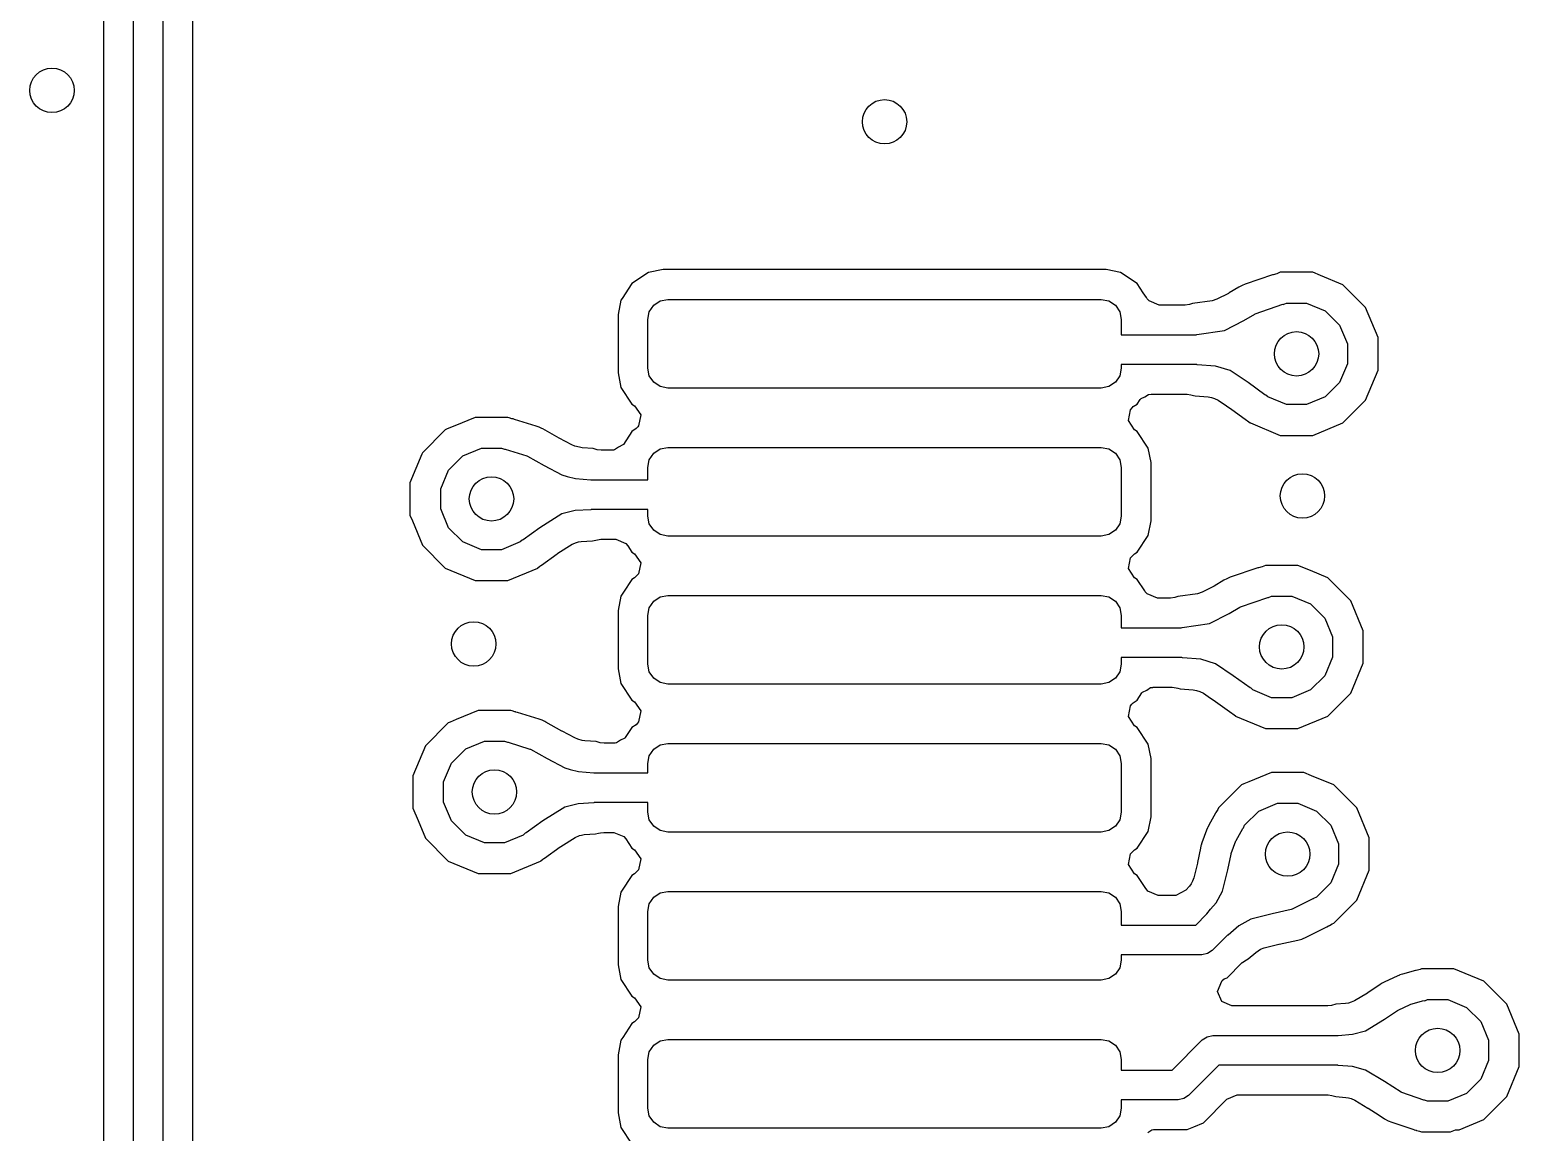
# Model space of a CAD drawing. Extents: x 114.9 to 199.6, y -137.1 to -76.7.
# Drawn here: x 178.41 to 183.44, y -116.84 to -113.12 of the extents above; entities that cross this region are included whole.
import ezdxf

# ---------------------------------------------------------------- set-up
doc = ezdxf.new("R2010")
doc.units = 0
doc.layers.add('BLACK', color=7, linetype='CONTINUOUS')

msp = doc.modelspace()

# ---------------------------------------------------------------- linework, layer by layer
at = {"layer": 'BLACK', "linetype": 'CONTINUOUS'}
for p, q in [((178.6595, -110.410062), (178.6595, -122.491458)), ((178.76, -122.46152), (178.76, -110.44)), ((178.86, -110.46071), (178.86, -122.44081)), ((178.9605, -114.645198), (178.9605, -110.522636)), ((180.549569, -113.9255), (180.500364, -113.935287)), ((182.046435, -113.9255), (180.549569, -113.9255)), ((182.095632, -113.935285), (182.046435, -113.9255)), ((180.444568, -113.972568), (180.410922, -114.022925)), ((180.500364, -113.935287), (180.444568, -113.972568)), ((182.151431, -113.972568), (182.095632, -113.935285)), ((182.172248, -114.003723), (182.151431, -113.972568)), ((182.504187, -113.979935), (182.494799, -113.984873)), ((182.504202, -113.979927), (182.504187, -113.979935)), ((182.506325, -113.978944), (182.504202, -113.979927)), ((182.50634, -113.978937), (182.506325, -113.978944)), ((182.516251, -113.974943), (182.50634, -113.978937)), ((182.516279, -113.974933), (182.516251, -113.974943)), ((182.608828, -113.942987), (182.516279, -113.974933)), ((182.611347, -113.942643), (182.608828, -113.942987)), ((182.623448, -113.939367), (182.611347, -113.942643)), ((182.6352, -113.9345), (182.623448, -113.939367)), ((182.7448, -113.9345), (182.6352, -113.9345)), ((182.744801, -113.9345), (182.7448, -113.9345)), ((182.770765, -113.945255), (182.744801, -113.9345)), ((182.846058, -113.976443), (182.770765, -113.945255)), ((182.846059, -113.976444), (182.846058, -113.976443)), ((182.846061, -113.976445), (182.846059, -113.976444)), ((182.923555, -114.053939), (182.846061, -113.976445)), ((180.407287, -114.028365), (180.3975, -114.077567)), ((180.410922, -114.022925), (180.407287, -114.028365)), ((180.51797, -114.04597), (180.54009, -114.03119)), ((180.54009, -114.03119), (180.566182, -114.026)), ((180.566182, -114.026), (182.029818, -114.026)), ((182.029818, -114.026), (182.05591, -114.03119)), ((182.05591, -114.03119), (182.07803, -114.04597)), ((182.182944, -114.019732), (182.172248, -114.003723)), ((182.185611, -114.023723), (182.182944, -114.019732)), ((182.191705, -114.031148), (182.185611, -114.023723)), ((182.226353, -114.0455), (182.191705, -114.031148)), ((182.405405, -114.030609), (182.338552, -114.040121)), ((182.421044, -114.025605), (182.405405, -114.030609)), ((182.459588, -114.005634), (182.421044, -114.025605)), ((182.462014, -114.004288), (182.459588, -114.005634)), ((182.494756, -113.984897), (182.462014, -114.004288)), ((182.494799, -113.984873), (182.494756, -113.984897)), ((180.3975, -114.077567), (180.3975, -114.077569)), ((180.3975, -114.077569), (180.3975, -114.07757)), ((180.3975, -114.07757), (180.3975, -114.27443)), ((180.498, -114.094182), (180.50319, -114.06809)), ((180.50319, -114.06809), (180.51797, -114.04597)), ((182.07803, -114.04597), (182.09281, -114.06809)), ((182.09281, -114.06809), (182.098, -114.094182)), ((182.313846, -114.0455), (182.226353, -114.0455)), ((182.328438, -114.043277), (182.313846, -114.0455)), ((182.338552, -114.040121), (182.328438, -114.043277)), ((182.511999, -114.0973), (182.548542, -114.075658)), ((182.548542, -114.075658), (182.550679, -114.074668)), ((182.550679, -114.074668), (182.643253, -114.042714)), ((182.643253, -114.042714), (182.645087, -114.042824)), ((182.645087, -114.042824), (182.655859, -114.038363)), ((182.655859, -114.038363), (182.724141, -114.038363)), ((182.724141, -114.038363), (182.787225, -114.064493)), ((182.787225, -114.064493), (182.835507, -114.112775)), ((182.923555, -114.05394), (182.923555, -114.053939)), ((182.923557, -114.053942), (182.923555, -114.05394)), ((182.9655, -114.1552), (182.923557, -114.053942)), ((180.498, -114.257818), (180.498, -114.094182)), ((182.098, -114.094182), (182.098, -114.146)), ((182.353412, -114.14457), (182.446267, -114.131359)), ((182.446267, -114.131359), (182.511999, -114.0973)), ((182.835507, -114.112775), (182.861637, -114.175859)), ((182.098, -114.146), (182.35055, -114.146)), ((182.35055, -114.146), (182.353412, -114.14457)), ((182.861637, -114.175859), (182.861637, -114.244141)), ((182.9655, -114.2648), (182.9655, -114.1552)), ((180.3975, -114.27443), (180.407287, -114.323635)), ((180.50319, -114.28391), (180.498, -114.257818)), ((180.51797, -114.30603), (180.50319, -114.28391)), ((182.09281, -114.28391), (182.07803, -114.30603)), ((182.098, -114.257818), (182.09281, -114.28391)), ((182.352735, -114.246), (182.098, -114.246)), ((182.098, -114.246), (182.098, -114.257818)), ((182.354253, -114.246756), (182.352735, -114.246)), ((182.416637, -114.251086), (182.354253, -114.246756)), ((182.466022, -114.266697), (182.416637, -114.251086)), ((182.526232, -114.307276), (182.466022, -114.266697)), ((182.861637, -114.244141), (182.835507, -114.307225)), ((182.923557, -114.366058), (182.9655, -114.2648)), ((180.407287, -114.323635), (180.444568, -114.379431)), ((180.54009, -114.32081), (180.51797, -114.30603)), ((180.566182, -114.326), (180.54009, -114.32081)), ((182.029818, -114.326), (180.566182, -114.326)), ((182.05591, -114.32081), (182.029818, -114.326)), ((182.07803, -114.30603), (182.05591, -114.32081)), ((182.58298, -114.348407), (182.526232, -114.307276)), ((182.835507, -114.307225), (182.787225, -114.355507)), ((180.444568, -114.379431), (180.453289, -114.385258)), ((182.138418, -114.388125), (182.151431, -114.379431)), ((182.151431, -114.379431), (182.161382, -114.364537)), ((182.161382, -114.364537), (182.164516, -114.361319)), ((182.164516, -114.361319), (182.177931, -114.35555)), ((182.177931, -114.35555), (182.190066, -114.347442)), ((182.190066, -114.347442), (182.198785, -114.346582)), ((182.198785, -114.346582), (182.198969, -114.346504)), ((182.198969, -114.346504), (182.199091, -114.346552)), ((182.199091, -114.346552), (182.199626, -114.3465)), ((182.199626, -114.3465), (182.320176, -114.3465)), ((182.320176, -114.3465), (182.333041, -114.348219)), ((182.333041, -114.348219), (182.341833, -114.350611)), ((182.341833, -114.350611), (182.346948, -114.352003)), ((182.346948, -114.352003), (182.390997, -114.355059)), ((182.390997, -114.355059), (182.402362, -114.357219)), ((182.402362, -114.357219), (182.412949, -114.360565)), ((182.412949, -114.360565), (182.425563, -114.366653)), ((182.425563, -114.366653), (182.453085, -114.385202)), ((182.5833, -114.348631), (182.58298, -114.348407)), ((182.586564, -114.349296), (182.5833, -114.348631)), ((182.592775, -114.355507), (182.586564, -114.349296)), ((182.655859, -114.381637), (182.592775, -114.355507)), ((182.724141, -114.381637), (182.655859, -114.381637)), ((182.787225, -114.355507), (182.724141, -114.381637)), ((182.846061, -114.443555), (182.923555, -114.366061)), ((182.923555, -114.36606), (182.923557, -114.366058)), ((182.923555, -114.366061), (182.923555, -114.36606)), ((179.915198, -114.4245), (179.845857, -114.453223)), ((179.9152, -114.4245), (179.915198, -114.4245)), ((180.0248, -114.4245), (179.9152, -114.4245)), ((180.024801, -114.4245), (180.0248, -114.4245)), ((180.029525, -114.426457), (180.024801, -114.4245)), ((180.038961, -114.429036), (180.029525, -114.426457)), ((180.038957, -114.429054), (180.038961, -114.429036)), ((180.040096, -114.429346), (180.038957, -114.429054)), ((180.041386, -114.429699), (180.040096, -114.429346)), ((180.041572, -114.429725), (180.041386, -114.429699)), ((180.042703, -114.430015), (180.041572, -114.429725)), ((180.047868, -114.431481), (180.042703, -114.430015)), ((180.120941, -114.454235), (180.047868, -114.431481)), ((180.453289, -114.385258), (180.474125, -114.416441)), ((180.474125, -114.416441), (180.466808, -114.453223)), ((182.121875, -114.435561), (182.12919, -114.398778)), ((182.12919, -114.398778), (182.134823, -114.391819)), ((182.134823, -114.391819), (182.138418, -114.388125)), ((182.453085, -114.385202), (182.465079, -114.393285)), ((182.465079, -114.393285), (182.466443, -114.394238)), ((182.466443, -114.394238), (182.521066, -114.433829)), ((182.521066, -114.433829), (182.52248, -114.434836)), ((182.52248, -114.434836), (182.522528, -114.43487)), ((182.522528, -114.43487), (182.522537, -114.434876)), ((182.522537, -114.434876), (182.524861, -114.436503)), ((179.81394, -114.466444), (179.736444, -114.54394)), ((179.820304, -114.463808), (179.81394, -114.466444)), ((179.845857, -114.453223), (179.820304, -114.463808)), ((180.12095, -114.454238), (180.120941, -114.454235)), ((180.131199, -114.458023), (180.12095, -114.454238)), ((180.131229, -114.458035), (180.131199, -114.458023)), ((180.133418, -114.458975), (180.131229, -114.458035)), ((180.133421, -114.458977), (180.133418, -114.458975)), ((180.13343, -114.458981), (180.133421, -114.458977)), ((180.140608, -114.462514), (180.13343, -114.458981)), ((180.143217, -114.463798), (180.140608, -114.462514)), ((180.143245, -114.463812), (180.143217, -114.463798)), ((180.198098, -114.494441), (180.143245, -114.463812)), ((180.444569, -114.472569), (180.415721, -114.515741)), ((180.459313, -114.462717), (180.444569, -114.472569)), ((180.463917, -114.457117), (180.459313, -114.462717)), ((180.466808, -114.453223), (180.463917, -114.457117)), ((182.14271, -114.466741), (182.121875, -114.435561)), ((182.151431, -114.472569), (182.14271, -114.466741)), ((182.188713, -114.528365), (182.151431, -114.472569)), ((182.524861, -114.436503), (182.524809, -114.436577)), ((182.524809, -114.436577), (182.533603, -114.443219)), ((182.533603, -114.443219), (182.533939, -114.443555)), ((182.533939, -114.443555), (182.53394, -114.443555)), ((182.53394, -114.443555), (182.533942, -114.443557)), ((182.533942, -114.443557), (182.6352, -114.4855)), ((182.6352, -114.4855), (182.635202, -114.4855)), ((182.635202, -114.4855), (182.744798, -114.4855)), ((182.744798, -114.4855), (182.7448, -114.4855)), ((182.7448, -114.4855), (182.846058, -114.443557)), ((182.846058, -114.443557), (182.84606, -114.443555)), ((182.84606, -114.443555), (182.846061, -114.443555)), ((179.872775, -114.554493), (179.935859, -114.528363)), ((179.935859, -114.528363), (180.004141, -114.528363)), ((180.004141, -114.528363), (180.013557, -114.532263)), ((180.013557, -114.532263), (180.015356, -114.531916)), ((180.015356, -114.531916), (180.016482, -114.532205)), ((180.016482, -114.532205), (180.089579, -114.554966)), ((180.198912, -114.494886), (180.198098, -114.494441)), ((180.241536, -114.517639), (180.198912, -114.494886)), ((180.252002, -114.521762), (180.241536, -114.517639)), ((180.266832, -114.525711), (180.252002, -114.521762)), ((180.275861, -114.52723), (180.266832, -114.525711)), ((180.313496, -114.529986), (180.275861, -114.52723)), ((180.327057, -114.533732), (180.313496, -114.529986)), ((180.340101, -114.5355), (180.327057, -114.533732)), ((180.376329, -114.5355), (180.340101, -114.5355)), ((180.380501, -114.535088), (180.376329, -114.5355)), ((180.38109, -114.535268), (180.380501, -114.535088)), ((180.381635, -114.534977), (180.38109, -114.535268)), ((180.385889, -114.534558), (180.381635, -114.534977)), ((180.399617, -114.525385), (180.385889, -114.534558)), ((180.41418, -114.517617), (180.399617, -114.525385)), ((180.415721, -114.515741), (180.41418, -114.517617)), ((180.51797, -114.54597), (180.54009, -114.53119)), ((180.54009, -114.53119), (180.566182, -114.526)), ((180.566182, -114.526), (182.029818, -114.526)), ((182.029818, -114.526), (182.05591, -114.53119)), ((182.05591, -114.53119), (182.07803, -114.54597)), ((182.198499, -114.577568), (182.188713, -114.528365)), ((179.73435, -114.548995), (179.6945, -114.645198)), ((179.736443, -114.543942), (179.73435, -114.548995)), ((179.736444, -114.54394), (179.736443, -114.543941)), ((179.736443, -114.543941), (179.736443, -114.543942)), ((179.824493, -114.602775), (179.872775, -114.554493)), ((180.089579, -114.554966), (180.091803, -114.555921)), ((180.091803, -114.555921), (180.148, -114.5873)), ((180.498, -114.594182), (180.50319, -114.56809)), ((180.50319, -114.56809), (180.51797, -114.54597)), ((182.07803, -114.54597), (182.09281, -114.56809)), ((182.09281, -114.56809), (182.098, -114.594182)), ((182.1985, -114.774433), (182.198499, -114.577568)), ((179.798363, -114.665859), (179.824493, -114.602775)), ((180.148, -114.5873), (180.207603, -114.619117)), ((180.207603, -114.619117), (180.207605, -114.619118)), ((180.207605, -114.619118), (180.225542, -114.623893)), ((180.225542, -114.623893), (180.253697, -114.63139)), ((180.253697, -114.63139), (180.305793, -114.635205)), ((180.305793, -114.635205), (180.307374, -114.636)), ((180.307374, -114.636), (180.498, -114.636)), ((180.498, -114.636), (180.498, -114.594182)), ((182.098, -114.594182), (182.098, -114.757818)), ((178.9605, -120.625198), (178.9605, -114.645198)), ((179.6945, -114.645198), (179.6945, -114.754801)), ((179.798363, -114.734141), (179.798363, -114.665859)), ((179.824493, -114.797225), (179.798363, -114.734141)), ((180.305604, -114.73663), (180.252413, -114.739668)), ((180.30701, -114.736), (180.305604, -114.73663)), ((180.498, -114.736), (180.30701, -114.736)), ((180.498, -114.757818), (180.498, -114.736)), ((179.6945, -114.754801), (179.702631, -114.77443)), ((179.702631, -114.77443), (179.736443, -114.856058)), ((180.207233, -114.750888), (180.133777, -114.79727)), ((180.252405, -114.739669), (180.207233, -114.750888)), ((180.252413, -114.739668), (180.252405, -114.739669)), ((180.50319, -114.78391), (180.498, -114.757818)), ((180.51797, -114.80603), (180.50319, -114.78391)), ((182.09281, -114.78391), (182.07803, -114.80603)), ((182.098, -114.757818), (182.09281, -114.78391)), ((182.188713, -114.823635), (182.1985, -114.774433)), ((179.872775, -114.845507), (179.824493, -114.797225)), ((180.133755, -114.797285), (180.077019, -114.838407)), ((180.133777, -114.79727), (180.133755, -114.797285)), ((180.322063, -114.839411), (180.328286, -114.837895)), ((180.328286, -114.837895), (180.339893, -114.8365)), ((180.339893, -114.8365), (180.389692, -114.8365)), ((180.389692, -114.8365), (180.42434, -114.850852)), ((180.54009, -114.82081), (180.51797, -114.80603)), ((180.566182, -114.826), (180.54009, -114.82081)), ((182.029818, -114.826), (180.566182, -114.826)), ((182.05591, -114.82081), (182.029818, -114.826)), ((182.07803, -114.80603), (182.05591, -114.82081)), ((182.151431, -114.879431), (182.188713, -114.823635)), ((179.736443, -114.856058), (179.736444, -114.856059)), ((179.736444, -114.856059), (179.736445, -114.856061)), ((179.736445, -114.856061), (179.813939, -114.933555)), ((179.935859, -114.871637), (179.872775, -114.845507)), ((180.004141, -114.871637), (179.935859, -114.871637)), ((180.067225, -114.845507), (180.004141, -114.871637)), ((180.073479, -114.839252), (180.067225, -114.845507)), ((180.077019, -114.838407), (180.073479, -114.839252)), ((180.138933, -114.923829), (180.191938, -114.885409)), ((180.191938, -114.885409), (180.191961, -114.885404)), ((180.191961, -114.885404), (180.194246, -114.883857)), ((180.194246, -114.883857), (180.242494, -114.853392)), ((180.242494, -114.853392), (180.256836, -114.847272)), ((180.256836, -114.847272), (180.263825, -114.845536)), ((180.263825, -114.845536), (180.272832, -114.844173)), ((180.272832, -114.844173), (180.311621, -114.841958)), ((180.311621, -114.841958), (180.322063, -114.839411)), ((180.42434, -114.850852), (180.430434, -114.858277)), ((180.430434, -114.858277), (180.444568, -114.879431)), ((180.444568, -114.879431), (180.453289, -114.885258)), ((180.453289, -114.885258), (180.474125, -114.916441)), ((182.12919, -114.898778), (182.142709, -114.885258)), ((182.142709, -114.885258), (182.151431, -114.879431)), ((179.813939, -114.933555), (179.81394, -114.933555)), ((179.81394, -114.933555), (179.813942, -114.933557)), ((179.813942, -114.933557), (179.9152, -114.9755)), ((180.0248, -114.9755), (180.126058, -114.933557)), ((180.126058, -114.933557), (180.126898, -114.932716)), ((180.126898, -114.932716), (180.133056, -114.927497)), ((180.133056, -114.927497), (180.136845, -114.924788)), ((180.136845, -114.924788), (180.138933, -114.923829)), ((180.474125, -114.916441), (180.466808, -114.953223)), ((182.121875, -114.935561), (182.12919, -114.898778)), ((182.14271, -114.966741), (182.121875, -114.935561)), ((182.558828, -114.932987), (182.466279, -114.964933)), ((182.561347, -114.932643), (182.558828, -114.932987)), ((182.573448, -114.929367), (182.561347, -114.932643)), ((182.5852, -114.9245), (182.573448, -114.929367)), ((182.6948, -114.9245), (182.5852, -114.9245)), ((182.694801, -114.9245), (182.6948, -114.9245)), ((182.736744, -114.941874), (182.694801, -114.9245)), ((179.9152, -114.9755), (179.915202, -114.9755)), ((179.915202, -114.9755), (180.024798, -114.9755)), ((180.024798, -114.9755), (180.0248, -114.9755)), ((180.444568, -114.972568), (180.415813, -115.015605)), ((180.453289, -114.966742), (180.444568, -114.972568)), ((180.466808, -114.953223), (180.453289, -114.966742)), ((182.151431, -114.972569), (182.14271, -114.966741)), ((182.177208, -115.011148), (182.151431, -114.972569)), ((182.444756, -114.974897), (182.412014, -114.994288)), ((182.444799, -114.974873), (182.444756, -114.974897)), ((182.454187, -114.969935), (182.444799, -114.974873)), ((182.454202, -114.969927), (182.454187, -114.969935)), ((182.456325, -114.968944), (182.454202, -114.969927)), ((182.45634, -114.968937), (182.456325, -114.968944)), ((182.466251, -114.964943), (182.45634, -114.968937)), ((182.466279, -114.964933), (182.466251, -114.964943)), ((182.796058, -114.966443), (182.736744, -114.941874)), ((182.796059, -114.966444), (182.796058, -114.966443)), ((182.796061, -114.966445), (182.796059, -114.966444)), ((182.873555, -115.043939), (182.796061, -114.966445)), ((180.407287, -115.028365), (180.3975, -115.077567)), ((180.415813, -115.015605), (180.407287, -115.028365)), ((180.51797, -115.04597), (180.54009, -115.03119)), ((180.54009, -115.03119), (180.566182, -115.026)), ((180.566182, -115.026), (182.029818, -115.026)), ((182.029818, -115.026), (182.05591, -115.03119)), ((182.05591, -115.03119), (182.07803, -115.04597)), ((182.178929, -115.013723), (182.177208, -115.011148)), ((182.185023, -115.021148), (182.178929, -115.013723)), ((182.219671, -115.0355), (182.185023, -115.021148)), ((182.263846, -115.0355), (182.219671, -115.0355)), ((182.278438, -115.033277), (182.263846, -115.0355)), ((182.288552, -115.030121), (182.278438, -115.033277)), ((182.355405, -115.020609), (182.288552, -115.030121)), ((182.371044, -115.015605), (182.355405, -115.020609)), ((182.409588, -114.995634), (182.371044, -115.015605)), ((182.412014, -114.994288), (182.409588, -114.995634)), ((182.500679, -115.064668), (182.593253, -115.032714)), ((182.593253, -115.032714), (182.595087, -115.032824)), ((182.595087, -115.032824), (182.605859, -115.028363)), ((182.605859, -115.028363), (182.674141, -115.028363)), ((182.674141, -115.028363), (182.737225, -115.054493)), ((180.3975, -115.077567), (180.3975, -115.077569)), ((180.3975, -115.077569), (180.3975, -115.07757)), ((180.3975, -115.07757), (180.3975, -115.27443)), ((180.498, -115.094182), (180.50319, -115.06809)), ((180.50319, -115.06809), (180.51797, -115.04597)), ((182.07803, -115.04597), (182.09281, -115.06809)), ((182.09281, -115.06809), (182.098, -115.094182)), ((182.396267, -115.121359), (182.461999, -115.0873)), ((182.461999, -115.0873), (182.498542, -115.065658)), ((182.498542, -115.065658), (182.500679, -115.064668)), ((182.737225, -115.054493), (182.785507, -115.102775)), ((182.873555, -115.04394), (182.873555, -115.043939)), ((182.873557, -115.043942), (182.873555, -115.04394)), ((182.9155, -115.1452), (182.873557, -115.043942)), ((180.498, -115.257818), (180.498, -115.094182)), ((182.098, -115.094182), (182.098, -115.136)), ((182.098, -115.136), (182.30055, -115.136)), ((182.30055, -115.136), (182.303412, -115.13457)), ((182.303412, -115.13457), (182.396267, -115.121359)), ((182.785507, -115.102775), (182.811637, -115.165859)), ((182.811637, -115.165859), (182.811637, -115.234141)), ((182.9155, -115.2548), (182.9155, -115.1452)), ((182.302735, -115.236), (182.098, -115.236)), ((182.098, -115.236), (182.098, -115.257818)), ((182.304253, -115.236756), (182.302735, -115.236)), ((182.366637, -115.241086), (182.304253, -115.236756)), ((182.811637, -115.234141), (182.785507, -115.297225)), ((180.3975, -115.27443), (180.407287, -115.323635)), ((180.50319, -115.28391), (180.498, -115.257818)), ((180.51797, -115.30603), (180.50319, -115.28391)), ((182.09281, -115.28391), (182.07803, -115.30603)), ((182.098, -115.257818), (182.09281, -115.28391)), ((182.416022, -115.256697), (182.366637, -115.241086)), ((182.476232, -115.297276), (182.416022, -115.256697)), ((182.873557, -115.356058), (182.9155, -115.2548)), ((180.407287, -115.323635), (180.444568, -115.379431)), ((180.54009, -115.32081), (180.51797, -115.30603)), ((180.566182, -115.326), (180.54009, -115.32081)), ((182.029818, -115.326), (180.566182, -115.326)), ((182.05591, -115.32081), (182.029818, -115.326)), ((182.07803, -115.30603), (182.05591, -115.32081)), ((182.183851, -115.346059), (182.196749, -115.337442)), ((182.196749, -115.337442), (182.203186, -115.336807)), ((182.203186, -115.336807), (182.203683, -115.33657)), ((182.203683, -115.33657), (182.204101, -115.336717)), ((182.204101, -115.336717), (182.206308, -115.3365)), ((182.206308, -115.3365), (182.270176, -115.3365)), ((182.270176, -115.3365), (182.283041, -115.338219)), ((182.283041, -115.338219), (182.288786, -115.339782)), ((182.288786, -115.339782), (182.296948, -115.342003)), ((182.53298, -115.338407), (182.476232, -115.297276)), ((182.5333, -115.338631), (182.53298, -115.338407)), ((182.536564, -115.339296), (182.5333, -115.338631)), ((182.542775, -115.345507), (182.536564, -115.339296)), ((182.785507, -115.297225), (182.737225, -115.345507)), ((180.444568, -115.379431), (180.453289, -115.385258)), ((180.453289, -115.385258), (180.474125, -115.416441)), ((182.133478, -115.393258), (182.13759, -115.388678)), ((182.13759, -115.388678), (182.151431, -115.379431)), ((182.151431, -115.379431), (182.167511, -115.355364)), ((182.167511, -115.355364), (182.169853, -115.352758)), ((182.169853, -115.352758), (182.183851, -115.346059)), ((182.296948, -115.342003), (182.340997, -115.345059)), ((182.340997, -115.345059), (182.352362, -115.347219)), ((182.352362, -115.347219), (182.362949, -115.350565)), ((182.362949, -115.350565), (182.375563, -115.356653)), ((182.375563, -115.356653), (182.391428, -115.367345)), ((182.391428, -115.367345), (182.40936, -115.379431)), ((182.40936, -115.379431), (182.415079, -115.383285)), ((182.415079, -115.383285), (182.416443, -115.384238)), ((182.416443, -115.384238), (182.471066, -115.423829)), ((182.605859, -115.371637), (182.542775, -115.345507)), ((182.674141, -115.371637), (182.605859, -115.371637)), ((182.737225, -115.345507), (182.674141, -115.371637)), ((182.796061, -115.433555), (182.873555, -115.356061)), ((182.873555, -115.35606), (182.873557, -115.356058)), ((182.873555, -115.356061), (182.873555, -115.35606)), ((179.925198, -115.4145), (179.85108, -115.445202)), ((179.9252, -115.4145), (179.925198, -115.4145)), ((180.0348, -115.4145), (179.9252, -115.4145)), ((180.034801, -115.4145), (180.0348, -115.4145)), ((180.039525, -115.416457), (180.034801, -115.4145)), ((180.048961, -115.419036), (180.039525, -115.416457)), ((180.048957, -115.419054), (180.048961, -115.419036)), ((180.050096, -115.419346), (180.048957, -115.419054)), ((180.051386, -115.419699), (180.050096, -115.419346)), ((180.051572, -115.419725), (180.051386, -115.419699)), ((180.052703, -115.420015), (180.051572, -115.419725)), ((180.057868, -115.421481), (180.052703, -115.420015)), ((180.130941, -115.444235), (180.057868, -115.421481)), ((180.474125, -115.416441), (180.466808, -115.453223)), ((182.121875, -115.435561), (182.12919, -115.398778)), ((182.14271, -115.466741), (182.121875, -115.435561)), ((182.12919, -115.398778), (182.133478, -115.393258)), ((182.471066, -115.423829), (182.47248, -115.424836)), ((182.47248, -115.424836), (182.472528, -115.42487)), ((182.472528, -115.42487), (182.472537, -115.424876)), ((182.472537, -115.424876), (182.474861, -115.426503)), ((182.474861, -115.426503), (182.474809, -115.426577)), ((182.474809, -115.426577), (182.483603, -115.433219)), ((182.483603, -115.433219), (182.483939, -115.433555)), ((182.483939, -115.433555), (182.48394, -115.433555)), ((182.48394, -115.433555), (182.483942, -115.433557)), ((182.483942, -115.433557), (182.5852, -115.4755)), ((182.6948, -115.4755), (182.796058, -115.433557)), ((182.796058, -115.433557), (182.79606, -115.433555)), ((182.79606, -115.433555), (182.796061, -115.433555)), ((179.82394, -115.456444), (179.746444, -115.53394)), ((179.830304, -115.453808), (179.82394, -115.456444)), ((179.85108, -115.445202), (179.830304, -115.453808)), ((180.13095, -115.444238), (180.130941, -115.444235)), ((180.141199, -115.448023), (180.13095, -115.444238)), ((180.141229, -115.448035), (180.141199, -115.448023)), ((180.143418, -115.448975), (180.141229, -115.448035)), ((180.143421, -115.448977), (180.143418, -115.448975)), ((180.14343, -115.448981), (180.143421, -115.448977)), ((180.150608, -115.452514), (180.14343, -115.448981)), ((180.153217, -115.453798), (180.150608, -115.452514)), ((180.153245, -115.453812), (180.153217, -115.453798)), ((180.208098, -115.484441), (180.153245, -115.453812)), ((180.208912, -115.484886), (180.208098, -115.484441)), ((180.251536, -115.507639), (180.208912, -115.484886)), ((180.444569, -115.472569), (180.422159, -115.506106)), ((180.45894, -115.462965), (180.444569, -115.472569)), ((180.463353, -115.457791), (180.45894, -115.462965)), ((180.466808, -115.453223), (180.463353, -115.457791)), ((182.151431, -115.472569), (182.14271, -115.466741)), ((182.188713, -115.528365), (182.151431, -115.472569)), ((182.5852, -115.4755), (182.585202, -115.4755)), ((182.585202, -115.4755), (182.694798, -115.4755)), ((182.694798, -115.4755), (182.6948, -115.4755)), ((179.746444, -115.53394), (179.7045, -115.635198)), ((179.882775, -115.544493), (179.945859, -115.518363)), ((179.945859, -115.518363), (180.014141, -115.518363)), ((180.014141, -115.518363), (180.023557, -115.522263)), ((180.023557, -115.522263), (180.025356, -115.521916)), ((180.025356, -115.521916), (180.026482, -115.522205)), ((180.026482, -115.522205), (180.099579, -115.544966)), ((180.262002, -115.511762), (180.251536, -115.507639)), ((180.276832, -115.515711), (180.262002, -115.511762)), ((180.285861, -115.51723), (180.276832, -115.515711)), ((180.323496, -115.519986), (180.285861, -115.51723)), ((180.337057, -115.523732), (180.323496, -115.519986)), ((180.350101, -115.5255), (180.337057, -115.523732)), ((180.38301, -115.5255), (180.350101, -115.5255)), ((180.386355, -115.52517), (180.38301, -115.5255)), ((180.386897, -115.525346), (180.386355, -115.52517)), ((180.387451, -115.525062), (180.386897, -115.525346)), ((180.392569, -115.524559), (180.387451, -115.525062)), ((180.405956, -115.515613), (180.392569, -115.524559)), ((180.420297, -115.508291), (180.405956, -115.515613)), ((180.422159, -115.506106), (180.420297, -115.508291)), ((180.51797, -115.54597), (180.54009, -115.53119)), ((180.54009, -115.53119), (180.566182, -115.526)), ((180.566182, -115.526), (182.029818, -115.526)), ((182.029818, -115.526), (182.05591, -115.53119)), ((182.05591, -115.53119), (182.07803, -115.54597)), ((182.198499, -115.577568), (182.188713, -115.528365)), ((179.808363, -115.655859), (179.834493, -115.592775)), ((179.834493, -115.592775), (179.882775, -115.544493)), ((180.099579, -115.544966), (180.101803, -115.545921)), ((180.101803, -115.545921), (180.158, -115.5773)), ((180.158, -115.5773), (180.217603, -115.609117)), ((180.498, -115.594182), (180.50319, -115.56809)), ((180.50319, -115.56809), (180.51797, -115.54597)), ((182.07803, -115.54597), (182.09281, -115.56809)), ((182.09281, -115.56809), (182.098, -115.594182)), ((182.1985, -115.774433), (182.198499, -115.577568)), ((179.7045, -115.635198), (179.7045, -115.744801)), ((180.217603, -115.609117), (180.217605, -115.609118)), ((180.217605, -115.609118), (180.235542, -115.613893)), ((180.235542, -115.613893), (180.263697, -115.62139)), ((180.263697, -115.62139), (180.315793, -115.625205)), ((180.315793, -115.625205), (180.317374, -115.626)), ((180.317374, -115.626), (180.498, -115.626)), ((180.498, -115.626), (180.498, -115.594182)), ((182.098, -115.594182), (182.098, -115.757818)), ((182.605198, -115.6245), (182.5291, -115.656022)), ((182.6052, -115.6245), (182.605198, -115.6245)), ((182.7148, -115.6245), (182.6052, -115.6245)), ((182.714801, -115.6245), (182.7148, -115.6245)), ((182.740627, -115.635198), (182.714801, -115.6245)), ((182.816058, -115.666443), (182.740627, -115.635198)), ((179.808363, -115.724141), (179.808363, -115.655859)), ((182.503939, -115.666444), (182.426443, -115.743941)), ((182.50394, -115.666444), (182.503939, -115.666444)), ((182.512455, -115.662917), (182.50394, -115.666444)), ((182.5291, -115.656022), (182.512455, -115.662917)), ((182.816059, -115.666444), (182.816058, -115.666443)), ((182.816061, -115.666445), (182.816059, -115.666444)), ((182.893555, -115.743939), (182.816061, -115.666445)), ((179.834493, -115.787225), (179.808363, -115.724141)), ((180.217233, -115.740888), (180.143777, -115.78727)), ((180.262405, -115.729669), (180.217233, -115.740888)), ((180.262413, -115.729668), (180.262405, -115.729669)), ((180.315604, -115.72663), (180.262413, -115.729668)), ((180.31701, -115.726), (180.315604, -115.72663)), ((180.498, -115.726), (180.31701, -115.726)), ((180.498, -115.757818), (180.498, -115.726)), ((182.562775, -115.754493), (182.625859, -115.728363)), ((182.625859, -115.728363), (182.694141, -115.728363)), ((182.694141, -115.728363), (182.757225, -115.754493)), ((179.7045, -115.744801), (179.721874, -115.786744)), ((179.721874, -115.786744), (179.746443, -115.846058)), ((179.882775, -115.835507), (179.834493, -115.787225)), ((180.143755, -115.787285), (180.087019, -115.828407)), ((180.143777, -115.78727), (180.143755, -115.787285)), ((180.50319, -115.78391), (180.498, -115.757818)), ((180.51797, -115.80603), (180.50319, -115.78391)), ((182.09281, -115.78391), (182.07803, -115.80603)), ((182.098, -115.757818), (182.09281, -115.78391)), ((182.188713, -115.823635), (182.1985, -115.774433)), ((182.416471, -115.761799), (182.393729, -115.802057)), ((182.417856, -115.759828), (182.416471, -115.761799)), ((182.424438, -115.74878), (182.417706, -115.759723)), ((182.417706, -115.759723), (182.417856, -115.759828)), ((182.426442, -115.743942), (182.424438, -115.74878)), ((182.426443, -115.743941), (182.426442, -115.743942)), ((182.514493, -115.802775), (182.562775, -115.754493)), ((182.757225, -115.754493), (182.805507, -115.802775)), ((182.893555, -115.74394), (182.893555, -115.743939)), ((182.893557, -115.743942), (182.893555, -115.74394)), ((182.9355, -115.8452), (182.893557, -115.743942)), ((179.945859, -115.861637), (179.882775, -115.835507)), ((180.077225, -115.835507), (180.014141, -115.861637)), ((180.083479, -115.829252), (180.077225, -115.835507)), ((180.087019, -115.828407), (180.083479, -115.829252)), ((180.204246, -115.873857), (180.252494, -115.843392)), ((180.252494, -115.843392), (180.266836, -115.837272)), ((180.266836, -115.837272), (180.273825, -115.835536)), ((180.273825, -115.835536), (180.282832, -115.834173)), ((180.282832, -115.834173), (180.321621, -115.831958)), ((180.321621, -115.831958), (180.332063, -115.829411)), ((180.332063, -115.829411), (180.338286, -115.827895)), ((180.338286, -115.827895), (180.349893, -115.8265)), ((180.349893, -115.8265), (180.38301, -115.8265)), ((180.38301, -115.8265), (180.417658, -115.840852)), ((180.417658, -115.840852), (180.423752, -115.848277)), ((180.54009, -115.82081), (180.51797, -115.80603)), ((180.566182, -115.826), (180.54009, -115.82081)), ((182.029818, -115.826), (180.566182, -115.826)), ((182.05591, -115.82081), (182.029818, -115.826)), ((182.07803, -115.80603), (182.05591, -115.82081)), ((182.151431, -115.879431), (182.188713, -115.823635)), ((182.385613, -115.819692), (182.370096, -115.862415)), ((182.388968, -115.811533), (182.385613, -115.819692)), ((182.389775, -115.809782), (182.388968, -115.811533)), ((182.393729, -115.802057), (182.389775, -115.809782)), ((182.485587, -115.853946), (182.508326, -115.813692)), ((182.508326, -115.813692), (182.510759, -115.811788)), ((182.510759, -115.811788), (182.514493, -115.802775)), ((182.805507, -115.802775), (182.831637, -115.865859)), ((179.746443, -115.846058), (179.746444, -115.846059)), ((179.746444, -115.846059), (179.746445, -115.846061)), ((179.746445, -115.846061), (179.823939, -115.923555)), ((180.014141, -115.861637), (179.945859, -115.861637)), ((180.148933, -115.913829), (180.201938, -115.875409)), ((180.201938, -115.875409), (180.201961, -115.875404)), ((180.201961, -115.875404), (180.204246, -115.873857)), ((180.423752, -115.848277), (180.444568, -115.879431)), ((180.444568, -115.879431), (180.453289, -115.885258)), ((180.453289, -115.885258), (180.474125, -115.916441)), ((182.12919, -115.898778), (182.142709, -115.885258)), ((182.142709, -115.885258), (182.151431, -115.879431)), ((182.365307, -115.879577), (182.355595, -115.928516)), ((182.367165, -115.87178), (182.365307, -115.879577)), ((182.367632, -115.870105), (182.367165, -115.87178)), ((182.370096, -115.862415), (182.367632, -115.870105)), ((182.469259, -115.89843), (182.484778, -115.855701)), ((182.484778, -115.855701), (182.485587, -115.853946)), ((182.831637, -115.865859), (182.831637, -115.934141)), ((182.9355, -115.9548), (182.9355, -115.8452)), ((179.823939, -115.923555), (179.82394, -115.923555)), ((179.82394, -115.923555), (179.823942, -115.923557)), ((179.823942, -115.923557), (179.9252, -115.9655)), ((180.0348, -115.9655), (180.136058, -115.923557)), ((180.136058, -115.923557), (180.136898, -115.922716)), ((180.136898, -115.922716), (180.143056, -115.917497)), ((180.143056, -115.917497), (180.146845, -115.914788)), ((180.146845, -115.914788), (180.148933, -115.913829)), ((180.474125, -115.916441), (180.466808, -115.953223)), ((182.121875, -115.935561), (182.12919, -115.898778)), ((182.14271, -115.966741), (182.121875, -115.935561)), ((182.35507, -115.930857), (182.342878, -115.979643)), ((182.355595, -115.928516), (182.35507, -115.930857)), ((182.458341, -115.952763), (182.468787, -115.900123)), ((182.468787, -115.900123), (182.469259, -115.89843)), ((182.831637, -115.934141), (182.805507, -115.997225)), ((179.9252, -115.9655), (179.925202, -115.9655)), ((179.925202, -115.9655), (180.034798, -115.9655)), ((180.034798, -115.9655), (180.0348, -115.9655)), ((180.444568, -115.972568), (180.409304, -116.025346)), ((180.453289, -115.966742), (180.444568, -115.972568)), ((180.466808, -115.953223), (180.453289, -115.966742)), ((182.151431, -115.972569), (182.14271, -115.966741)), ((182.180747, -116.016444), (182.151431, -115.972569)), ((182.338018, -115.991837), (182.33341, -116.000006)), ((182.342878, -115.979643), (182.338018, -115.991837)), ((182.440169, -116.025485), (182.458341, -115.952763)), ((182.893557, -116.056058), (182.9355, -115.9548)), ((180.407287, -116.028365), (180.3975, -116.077567)), ((180.409304, -116.025346), (180.407287, -116.028365)), ((180.51797, -116.04597), (180.54009, -116.03119)), ((180.54009, -116.03119), (180.566182, -116.026)), ((180.566182, -116.026), (182.029818, -116.026)), ((182.029818, -116.026), (182.05591, -116.03119)), ((182.05591, -116.03119), (182.07803, -116.04597)), ((182.181602, -116.017723), (182.180747, -116.016444)), ((182.187696, -116.025148), (182.181602, -116.017723)), ((182.222344, -116.0395), (182.187696, -116.025148)), ((182.278255, -116.0395), (182.222344, -116.0395)), ((182.282032, -116.039354), (182.278255, -116.0395)), ((182.315471, -116.022374), (182.282032, -116.039354)), ((182.327948, -116.007806), (182.315471, -116.022374)), ((182.33341, -116.000006), (182.327948, -116.007806)), ((182.417888, -116.064981), (182.440169, -116.025485)), ((182.757225, -116.045507), (182.747385, -116.049582)), ((182.805507, -115.997225), (182.757225, -116.045507)), ((180.3975, -116.077567), (180.3975, -116.077569)), ((180.3975, -116.077569), (180.3975, -116.07757)), ((180.3975, -116.07757), (180.3975, -116.27443)), ((180.498, -116.094182), (180.50319, -116.06809)), ((180.498, -116.257818), (180.498, -116.094182)), ((180.50319, -116.06809), (180.51797, -116.04597)), ((182.07803, -116.04597), (182.09281, -116.06809)), ((182.09281, -116.06809), (182.098, -116.094182)), ((182.098, -116.094182), (182.098, -116.14)), ((182.386581, -116.101529), (182.399455, -116.086499)), ((182.399455, -116.086499), (182.417888, -116.064981)), ((182.672347, -116.087461), (182.607261, -116.101652)), ((182.675079, -116.086499), (182.672347, -116.087461)), ((182.74541, -116.051402), (182.675079, -116.086499)), ((182.746632, -116.050697), (182.74541, -116.051402)), ((182.747385, -116.049582), (182.746632, -116.050697)), ((182.816058, -116.133557), (182.893557, -116.056058)), ((182.098, -116.14), (182.34929, -116.14)), ((182.34929, -116.14), (182.385888, -116.103401)), ((182.385888, -116.103401), (182.386581, -116.101529)), ((182.495435, -116.141818), (182.45847, -116.173431)), ((182.535267, -116.11951), (182.495435, -116.141818)), ((182.53527, -116.119509), (182.535267, -116.11951)), ((182.607261, -116.101652), (182.53527, -116.119509)), ((182.722186, -116.180898), (182.792517, -116.145801)), ((182.792517, -116.145801), (182.798131, -116.142785)), ((182.798131, -116.142785), (182.799353, -116.14208)), ((182.799353, -116.14208), (182.799362, -116.142071)), ((182.799362, -116.142071), (182.799445, -116.142011)), ((182.799445, -116.142011), (182.800837, -116.141223)), ((182.800837, -116.141223), (182.801764, -116.140689)), ((182.801764, -116.140689), (182.801768, -116.140696)), ((182.801768, -116.140696), (182.809834, -116.136134)), ((182.809834, -116.136134), (182.816058, -116.133557)), ((182.456703, -116.174006), (182.405355, -116.225355)), ((182.45847, -116.173431), (182.456703, -116.174006)), ((182.631799, -116.204279), (182.694822, -116.190539)), ((182.694822, -116.190539), (182.707387, -116.186972)), ((182.707387, -116.186972), (182.710119, -116.18601)), ((182.710119, -116.18601), (182.722186, -116.180898)), ((182.37, -116.24), (182.098, -116.24)), ((182.098, -116.24), (182.098, -116.257818)), ((182.389134, -116.236194), (182.37, -116.24)), ((182.405355, -116.225355), (182.389134, -116.236194)), ((182.527039, -116.253609), (182.55241, -116.231909)), ((182.55241, -116.231909), (182.560303, -116.226405)), ((182.560303, -116.226405), (182.568687, -116.22171)), ((182.568687, -116.22171), (182.580826, -116.216905)), ((182.580826, -116.216905), (182.630618, -116.204554)), ((182.630618, -116.204554), (182.631799, -116.204279)), ((180.3975, -116.27443), (180.407287, -116.323635)), ((180.50319, -116.28391), (180.498, -116.257818)), ((180.51797, -116.30603), (180.50319, -116.28391)), ((182.09281, -116.28391), (182.07803, -116.30603)), ((182.098, -116.257818), (182.09281, -116.28391)), ((182.455252, -116.317588), (182.505361, -116.267478)), ((182.505361, -116.267478), (182.506294, -116.266636)), ((182.506294, -116.266636), (182.507162, -116.266327)), ((182.507162, -116.266327), (182.515151, -116.260276)), ((182.515151, -116.260276), (182.527039, -116.253609)), ((183.092356, -116.293347), (183.047808, -116.305734)), ((183.094725, -116.292934), (183.092356, -116.293347)), ((183.107198, -116.289775), (183.094693, -116.292754)), ((183.094693, -116.292754), (183.094725, -116.292934)), ((183.112043, -116.287769), (183.107198, -116.289775)), ((183.112044, -116.287769), (183.112043, -116.287769)), ((183.221644, -116.287769), (183.112044, -116.287769)), ((183.221645, -116.287769), (183.221644, -116.287769)), ((183.259827, -116.303585), (183.221645, -116.287769)), ((180.407287, -116.323635), (180.444568, -116.379431)), ((180.54009, -116.32081), (180.51797, -116.30603)), ((180.566182, -116.326), (180.54009, -116.32081)), ((182.029818, -116.326), (180.566182, -116.326)), ((182.05591, -116.32081), (182.029818, -116.326)), ((182.07803, -116.30603), (182.05591, -116.32081)), ((182.422805, -116.363769), (182.437157, -116.329121)), ((182.437157, -116.329121), (182.438975, -116.327394)), ((182.438975, -116.327394), (182.445249, -116.32173)), ((182.445249, -116.32173), (182.455252, -116.317588)), ((182.972888, -116.34046), (182.931431, -116.368187)), ((182.979753, -116.336238), (182.972888, -116.34046)), ((182.981283, -116.335376), (182.979753, -116.336238)), ((182.988432, -116.331699), (182.981283, -116.335376)), ((183.029622, -116.312457), (182.988432, -116.331699)), ((183.037688, -116.309089), (183.029622, -116.312457)), ((183.039501, -116.308418), (183.037688, -116.309089)), ((183.047808, -116.305734), (183.039501, -116.308418)), ((183.322902, -116.329712), (183.259827, -116.303585)), ((183.322903, -116.329713), (183.322902, -116.329712)), ((183.322905, -116.329714), (183.322903, -116.329713)), ((183.400399, -116.407208), (183.322905, -116.329714)), ((180.444568, -116.379431), (180.453289, -116.385258)), ((180.453289, -116.385258), (180.474125, -116.416441)), ((182.437157, -116.398417), (182.422805, -116.363769)), ((182.886291, -116.395347), (182.874228, -116.400535)), ((182.929406, -116.369471), (182.886291, -116.395347)), ((182.931431, -116.368187), (182.929406, -116.369471)), ((183.076074, -116.407377), (183.120622, -116.394991)), ((183.120622, -116.394991), (183.123689, -116.395365)), ((183.123689, -116.395365), (183.132703, -116.391632)), ((183.132703, -116.391632), (183.200985, -116.391632)), ((183.200985, -116.391632), (183.264069, -116.417762)), ((180.474125, -116.416441), (180.466808, -116.453223)), ((182.471805, -116.412769), (182.437157, -116.398417)), ((182.795369, -116.412769), (182.471805, -116.412769)), ((182.80769, -116.411195), (182.795369, -116.412769)), ((182.822882, -116.407248), (182.80769, -116.411195)), ((182.855821, -116.404703), (182.822882, -116.407248)), ((182.865198, -116.403051), (182.855821, -116.404703)), ((182.874228, -116.400535), (182.865198, -116.403051)), ((182.986941, -116.457984), (183.031549, -116.428149)), ((183.031549, -116.428149), (183.033084, -116.427284)), ((183.033084, -116.427284), (183.074267, -116.408045)), ((183.074267, -116.408045), (183.076074, -116.407377)), ((183.264069, -116.417762), (183.312351, -116.466044)), ((183.400399, -116.407209), (183.400399, -116.407208)), ((183.400401, -116.407211), (183.400399, -116.407209)), ((183.442344, -116.508469), (183.400401, -116.407211)), ((180.444568, -116.472568), (180.413199, -116.519517)), ((180.453289, -116.466742), (180.444568, -116.472568)), ((180.466808, -116.453223), (180.453289, -116.466742)), ((182.878986, -116.50873), (182.922669, -116.496557)), ((182.922669, -116.496557), (182.986941, -116.457984)), ((183.312351, -116.466044), (183.338481, -116.529128)), ((180.407287, -116.528365), (180.3975, -116.577567)), ((180.413199, -116.519517), (180.407287, -116.528365)), ((180.50319, -116.56809), (180.51797, -116.54597)), ((180.51797, -116.54597), (180.54009, -116.53119)), ((180.54009, -116.53119), (180.566182, -116.526)), ((180.566182, -116.526), (182.029818, -116.526)), ((182.029818, -116.526), (182.05591, -116.53119)), ((182.05591, -116.53119), (182.07803, -116.54597)), ((182.07803, -116.54597), (182.09281, -116.56809)), ((182.26929, -116.63), (182.371376, -116.527913)), ((182.371376, -116.527913), (182.387597, -116.517075)), ((182.387597, -116.517075), (182.406731, -116.513269)), ((182.406731, -116.513269), (182.829193, -116.513269)), ((182.829193, -116.513269), (182.831005, -116.512435)), ((182.831005, -116.512435), (182.878986, -116.50873)), ((183.338481, -116.529128), (183.338481, -116.59741)), ((183.442344, -116.618069), (183.442344, -116.508469)), ((180.3975, -116.577567), (180.3975, -116.577569)), ((180.3975, -116.577569), (180.3975, -116.57757)), ((180.3975, -116.57757), (180.3975, -116.77443)), ((180.498, -116.594182), (180.50319, -116.56809)), ((180.498, -116.757818), (180.498, -116.594182)), ((182.09281, -116.56809), (182.098, -116.594182)), ((182.098, -116.594182), (182.098, -116.63)), ((183.338481, -116.59741), (183.312351, -116.660494)), ((182.098, -116.63), (182.26929, -116.63)), ((182.427442, -116.613269), (182.325355, -116.715355)), ((182.829341, -116.613269), (182.427442, -116.613269)), ((182.830996, -116.614111), (182.829341, -116.613269)), ((182.879488, -116.617896), (182.830996, -116.614111)), ((182.923432, -116.63029), (182.879488, -116.617896)), ((182.98694, -116.668553), (182.923432, -116.63029)), ((183.400401, -116.719327), (183.442344, -116.618069)), ((183.04302, -116.704555), (182.98694, -116.668553)), ((183.312351, -116.660494), (183.264069, -116.708776)), ((182.29, -116.73), (182.098, -116.73)), ((182.098, -116.73), (182.098, -116.757818)), ((182.309134, -116.726194), (182.29, -116.73)), ((182.325355, -116.715355), (182.309134, -116.726194)), ((182.375252, -116.807588), (182.454718, -116.72812)), ((182.454718, -116.72812), (182.489366, -116.713769)), ((182.489366, -116.713769), (182.796401, -116.713769)), ((182.796401, -116.713769), (182.809672, -116.7156)), ((182.809672, -116.7156), (182.822786, -116.719291)), ((182.822786, -116.719291), (182.856066, -116.721888)), ((182.856066, -116.721888), (182.865531, -116.723575)), ((182.865531, -116.723575), (182.874801, -116.726189)), ((182.874801, -116.726189), (182.886776, -116.731373)), ((182.886776, -116.731373), (182.930643, -116.757803)), ((183.045632, -116.705806), (183.04302, -116.704555)), ((183.12018, -116.73072), (183.045632, -116.705806)), ((183.121542, -116.731085), (183.12018, -116.73072)), ((183.122862, -116.730829), (183.121542, -116.731085)), ((183.132703, -116.734906), (183.122862, -116.730829)), ((183.200985, -116.734906), (183.132703, -116.734906)), ((183.264069, -116.708776), (183.200985, -116.734906)), ((183.322905, -116.796824), (183.400399, -116.71933)), ((183.400399, -116.719329), (183.400401, -116.719327)), ((183.400399, -116.71933), (183.400399, -116.719329)), ((180.3975, -116.77443), (180.407287, -116.823635)), ((180.50319, -116.78391), (180.498, -116.757818)), ((180.51797, -116.80603), (180.50319, -116.78391)), ((182.09281, -116.78391), (182.07803, -116.80603)), ((182.098, -116.757818), (182.09281, -116.78391)), ((182.930643, -116.757803), (182.931773, -116.758506)), ((182.931773, -116.758506), (182.956577, -116.77443)), ((182.956577, -116.77443), (182.986007, -116.793324)), ((182.986007, -116.793324), (182.986017, -116.79333)), ((182.986017, -116.79333), (182.986025, -116.793335)), ((182.986025, -116.793335), (182.986036, -116.793341)), ((182.986036, -116.793341), (182.986046, -116.793347)), ((182.986046, -116.793347), (182.989549, -116.7953)), ((182.989549, -116.7953), (182.997449, -116.799705)), ((182.997449, -116.799705), (183.000061, -116.800956)), ((183.239094, -116.831541), (183.322902, -116.796826)), ((183.322902, -116.796826), (183.322904, -116.796824)), ((183.322904, -116.796824), (183.322905, -116.796824)), ((180.407287, -116.823635), (180.444568, -116.879431)), ((180.54009, -116.82081), (180.51797, -116.80603)), ((180.566182, -116.826), (180.54009, -116.82081)), ((182.029818, -116.826), (180.566182, -116.826)), ((182.05591, -116.82081), (182.029818, -116.826)), ((182.07803, -116.80603), (182.05591, -116.82081)), ((182.187544, -116.84027), (182.200757, -116.831442)), ((182.200757, -116.831442), (182.206331, -116.830892)), ((182.206331, -116.830892), (182.206876, -116.830621)), ((182.206876, -116.830621), (182.20738, -116.830789)), ((182.20738, -116.830789), (182.210317, -116.8305)), ((182.210317, -116.8305), (182.319934, -116.8305)), ((182.319934, -116.8305), (182.319936, -116.8305)), ((182.319936, -116.8305), (182.342848, -116.821009)), ((182.342848, -116.821009), (182.375252, -116.807588)), ((183.000061, -116.800956), (183.012192, -116.805866)), ((183.012192, -116.805866), (183.08674, -116.83078)), ((183.08674, -116.83078), (183.087718, -116.831074)), ((183.087718, -116.831074), (183.092856, -116.83262)), ((183.092856, -116.83262), (183.094221, -116.832986)), ((183.094221, -116.832986), (183.094222, -116.832986)), ((183.094222, -116.832986), (183.094233, -116.832989)), ((183.094233, -116.832989), (183.094243, -116.832989)), ((183.094243, -116.832989), (183.09432, -116.833001)), ((183.09432, -116.833001), (183.095537, -116.833338)), ((183.095537, -116.833338), (183.096912, -116.833707)), ((183.096912, -116.833707), (183.096908, -116.833719)), ((183.096908, -116.833719), (183.105827, -116.836193)), ((183.105827, -116.836193), (183.112044, -116.838769)), ((183.112044, -116.838769), (183.112046, -116.838769)), ((183.112046, -116.838769), (183.210028, -116.838769)), ((183.210028, -116.838769), (183.227478, -116.831541)), ((183.227478, -116.831541), (183.239094, -116.831541))]:
    msp.add_line(p, q, dxfattribs=at)
at = {"layer": 'BLACK'}
for centre in [(178.485, -113.32), (181.298, -113.426), (182.69, -114.21), (179.97, -114.7), (182.71, -114.69), (179.91, -115.19), (182.64, -115.2), (179.98, -115.69), (182.66, -115.9), (183.166844, -116.563269)]:
    msp.add_circle(centre, 0.075, dxfattribs=at)
at = {"layer": 'WHITE'}
for centre in [(178.485, -113.32), (181.298, -113.426), (182.69, -114.21), (179.97, -114.7), (182.71, -114.69), (179.91, -115.19), (182.64, -115.2), (179.98, -115.69), (182.66, -115.9), (183.166844, -116.563269)]:
    msp.add_circle(centre, 0.075, dxfattribs=at)

doc.saveas('drawing.dxf')
